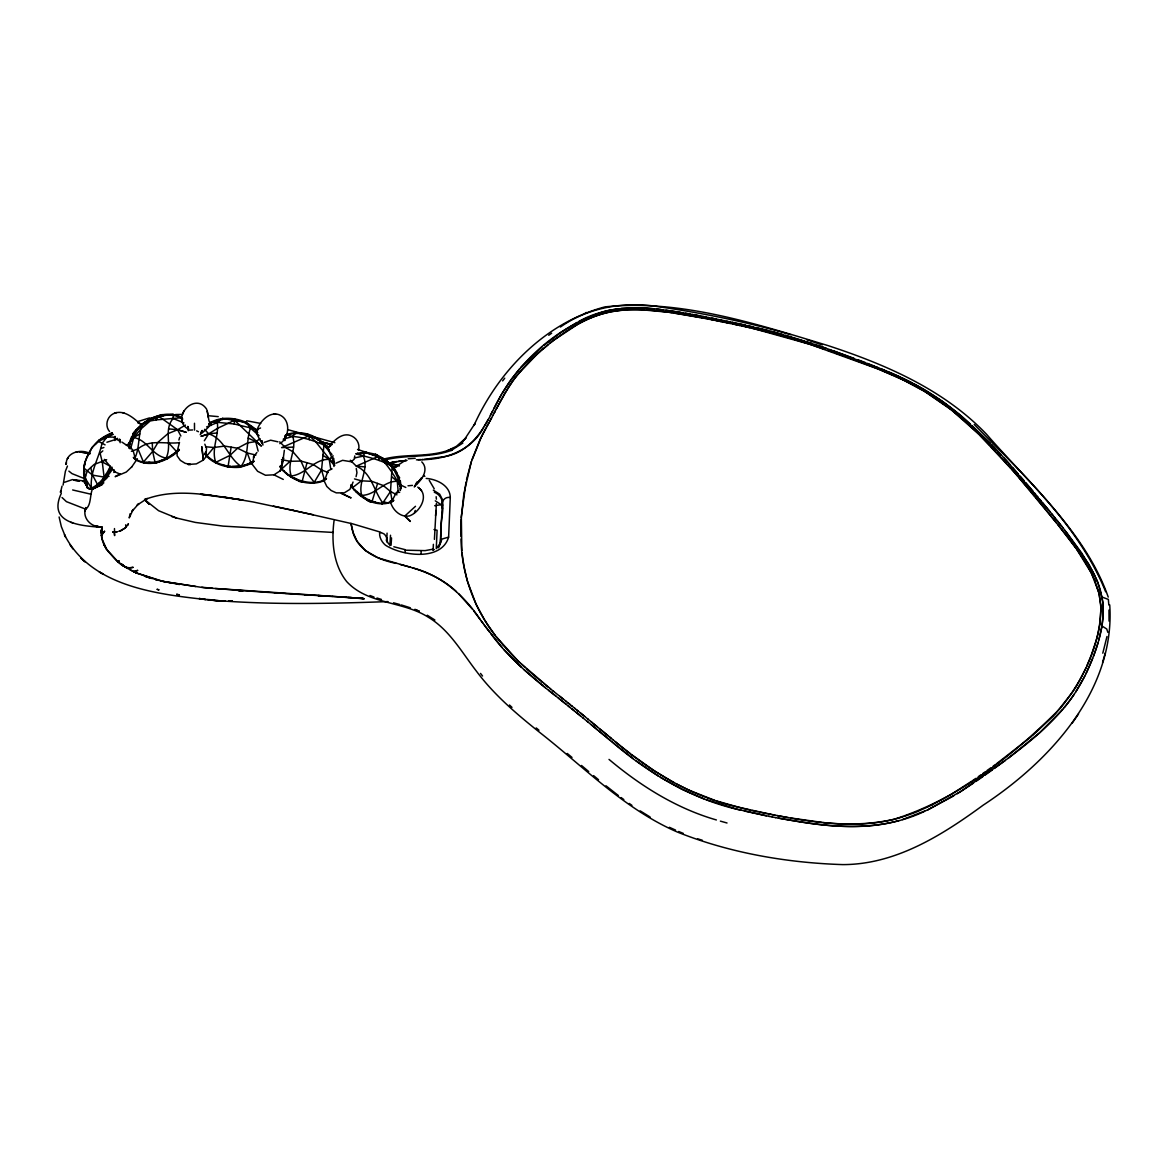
<?xml version="1.0" encoding="UTF-8"?>
<svg xmlns="http://www.w3.org/2000/svg" width="1169" height="1169" viewBox="0 0 1169 1169"><rect width="100%" height="100%" fill="white"/><g stroke="black" fill="none" stroke-linecap="round" stroke-linejoin="round"><path stroke-width="1.5" d="M460.864 529.528L460.937 536.615M171.405 583.126L155.623 579.634L158.122 580.145L137.153 573.234L163.441 581.519L203.976 587.729L363.501 598.44M85.542 475.359L85.03 483.265L88.289 488.394L93.038 488.876L102.58 484.331M460.864 528.578L461.185 519.299M208.959 424.259C214.775 422.024 202.646 432.881 201.097 433.597L202.617 430.645M139.432 427.576L141.098 426.042C134.64 431.712 129.306 439.705 129.423 448.575L129.072 448.048M387.392 541.832C386.997 537.316 385.361 532.45 379.618 532.786C379.253 537.565 381.883 542.095 385.405 545.149C402.078 555.933 441.414 561.5 448.618 537.141L450.284 497.526C450.167 485.486 436.651 479.144 426.203 478.428M240.361 467.235L251.291 463.698L253.79 461.36C238.447 470.99 216.44 466.986 204.75 453.367L204.633 454.054C213.094 464.488 227.327 468.462 240.361 467.235C249.698 455.735 245.782 441.122 250.444 428.088L246.235 422.418C234.56 417.333 220.167 416.237 209.105 423.353M66.195 464.414C65.815 452.315 80.763 448.531 90.159 453.587M281.641 466.957L281.349 467.951L282.635 460.893M433.129 550.014L433.378 544.33M132.214 437.045L131.761 436.344L129.116 443.183L129.467 446.426M351.737 485.603L353.053 482.037M400.339 488.496L400.236 490.527L401.172 487.488L400.251 480.503L400.339 488.496L401.172 487.488C393.997 475.432 387.158 462.749 375.585 454.259L365.02 452.096L355.727 453.762C368.878 457.693 382.906 459.797 394.274 468.141L397.182 473.167M436.388 503.415L434.415 539.362M436.271 548.67L437.104 530.273L434.006 529.542M441.034 530.098C439.676 519.124 449.349 498.286 434.298 492.251M441.21 531.062L440.479 542.811L436.972 547.75M60.54 492.354L62.001 486.187M421.103 553.463L421.161 551.125M405.132 552.557L405.278 549.693L393.836 546.756M85.249 481.745L86.667 484.068L86.594 485.369L85.644 484.916M350.685 485.325C359.073 498.067 375.965 507.799 391.294 502.188L392.141 501.18L390.504 491.491L392.112 466.855L385.828 459.885L375.585 454.259L374.752 455.282L366.964 453.09L357.203 453.791L357.685 453.192M389.861 545.689L390.519 535.241M391.074 545.265L391.542 537.945M461.273 517.823L463.815 494.209M387.071 533.122L386.676 541.905M120.202 439.5L120.071 441.312L119.253 439.018M279.786 466.723C289.415 479.874 308.163 487.181 323.769 480.824L324.368 479.728L321.563 469.996L323.915 445.228C315.732 433.582 298.84 429.973 285.762 434.81L285.178 435.935C300.448 429.125 319.035 436.914 328.767 449.597L327.466 446.5L318.436 438.828L295.932 432.486L292.732 436.475L283.19 439.193M333.954 466.489L332.814 457.254M399.754 481.087L396.817 473.62L393.427 469.164L394.274 468.141L385.828 459.885L365.02 452.096L363.311 456.1C369.316 469.134 357.787 481.876 361.689 495.364L360.856 496.387M405.234 550.19L425.121 550.628L432.603 549.24M439.12 546.624L441.94 539.07L448.618 537.141M101.148 527.044L94.747 526.152L102.098 527.19L101.776 538.251L106.554 549.269L118.04 561.821L127.041 568.149L137.153 573.292L130.314 570.004M362.945 598.396L356.004 597.929L364.348 598.762L332.464 596.395M390.358 501.063C391.834 509.187 400.163 517.809 409.355 515.938C420.168 512.154 429.944 494.823 417.742 487.152M89.428 488.671L91.387 488.072C89.823 471.794 98.766 458.73 101.922 443.694L106.934 437.016L112.122 432.925C91.766 439.939 79.492 462.369 85.03 483.265L86.667 484.068M114.094 532.07L112.779 532.07L114.094 532.07L114.62 535.592L114.474 528.563M1107.861 632.371L1106.736 629.01L1101.972 625.999L1098.787 640.086M179.383 450.05C168.482 460.849 149.91 468.199 135.546 459.709L134.756 458.511C139.915 447.61 137.898 435.116 142.311 423.982C153.051 415.667 169.154 410.363 181.809 417.698L182.554 418.911C169.622 410.597 151.882 416.646 141.361 426.261L140.587 425.048L150.874 418.327L162.272 414.571L163.046 415.799M234.326 419.876C243.181 420.782 251.481 425.501 257.355 432.106L255.704 429.14L234.238 423.996L234.56 418.663L234.326 419.876C225.792 417.874 216.484 419.569 208.973 424.055M435.496 515.836L436.066 510.502M285.762 434.81L292.732 436.475C297.189 449.817 286.288 462.442 291.271 475.988L290.672 477.098M114.986 436.373L115.41 438.623L119.72 441.108L120.202 442.744M127.114 568.105L133.222 567.33C122.424 570.209 114.898 558.329 108.249 551.578C103.924 545.718 100.607 538.529 101.367 531.077L101.235 532.743L102.098 527.19M334.027 520.848C331.353 541.51 333.267 564.7 346.667 581.563C367.87 604.563 402.94 600.998 428.19 617.159C449.539 629.872 461.843 652.39 476.645 671.488C494.472 695.307 517.341 714.61 540.487 733.036C584.748 767.77 625.05 809.445 677.479 832.094C729.851 852.961 786.649 862.81 842.834 864.607C895.6 864.578 942.097 835.221 983.173 805.163C1049.82 761.34 1115.445 690.236 1109.732 604.884M255.456 430.338L255.704 429.14L246.235 422.418L222.373 418.414L217.346 422.564C219.114 436.475 210.698 449.51 216.06 463.289M232.353 466.475L243.064 465.686L252.562 462.252L254.17 455.983L256.888 452.505M203.362 460.031L201.813 446.879L203.362 460.031L196.348 463.888L188.019 464.473L190.591 464.502L185.111 463.304L180.318 460.338L177.118 455.822L177.03 451.643M415.273 510.429L414.469 512.723M205.715 446.763L213.825 447.493L224.682 446.09L231.126 447.157L227.984 467.089M1099.927 623.881L1100.95 608.523M1102.002 625.824L1103.2 613.52L1102.762 602.415M386.734 538.12L386.34 540.487M463.947 493.362L471.18 462.179L481.76 436.008M130.636 448.691L133.748 437.542L132.945 433.757C141.858 420.811 158.239 415.653 173.114 414.352L173.144 418.487C163.28 429.768 172.457 445.36 166.086 458.073L166.86 459.285M1099.824 624.538L1098.159 632.94M63.111 485.047L65.376 471.326L67.466 466.036M187.931 427.635L188.136 429.052C169.71 418.137 195.223 391.06 206.767 409.442M416.953 481.964L414.235 486.903M123.899 566.103L126.267 567.549L120.918 563.984M130.139 513.688L129.204 517.94L133.164 509.465L131.98 511.423L138.833 503.561L137.153 505.11L147.294 498.447L145.555 499.28C176.767 487.502 211.078 495.656 242.947 500.025L200.747 494.282M201.01 432.632L202.12 430.44L200.235 434.766M206.855 454.829L206.08 455.019L206.489 448.297L204.823 444.191M103.588 543.804L106.554 549.269M105.005 546.507L103.895 544.301M211.253 422.959L211.472 421.746L234.238 423.996M206.431 456.407L213.825 447.493M85.79 507.536L85.176 510.868L85.761 507.755M222.139 419.627L222.373 418.414M351.27 485.793L349.911 489.358L344.3 492.85L336.263 492.865L331.178 490.527L326.809 486.479L323.389 479.334L326.458 478.662L323.769 480.824M62.045 497.526L66.414 501.647L85.717 509.173C91.547 505.081 89.589 494.429 92.921 487.838M324.85 479.655L328.036 470.829L332.069 468.871M465.993 482.037L461.331 516.727L461.843 550.672M246.001 423.631L246.235 422.418M1106.985 636.477L1102.791 653.193M279.844 443.636C288.597 438.521 290.818 423.076 282.474 416.602C272.099 408.755 260.073 420.182 257.034 430.148M282.533 463.625L284.359 450.27M281.495 459.622L290.029 461.302L300.93 461.068L307.009 462.749L301.982 482.052M251.291 463.698L247.287 452.973L237.57 448.209L231.126 447.157M281.802 467.176L280.37 470.698L274.057 474.804L265.48 475.257L257.604 471.297L252.519 464.736L252.153 461.653L250.195 462.924M84.972 463.406L83.817 468.696L84.679 472.042C81.625 463.172 89.122 455.457 91.869 447.566L98.474 441.371L113.349 434.313M85.644 508.223C82.341 516.888 89.575 525.918 98.488 526.649M358.518 450.007C360.154 444.615 357.056 438.565 352.044 436.198C342.678 431.346 333.866 440.611 328.606 447.201L330.52 446.105M466.519 479.553L471.355 461.623M101.469 529.981L102.083 527.277C80.135 525.889 47.286 523.303 61.343 493.274M1108.826 605.031L1108.358 599.419L1101.958 597.038L1097.545 581.782L1089.274 565.022M354.499 478.91L361.382 480.81L371.976 481.365L377.587 483.425L372.18 501.048L371.347 502.056L368.571 499.689M1097.823 634.343L1096.347 639.881M440.158 544.389L442.583 499.894L439.69 494.195L433.319 490.162M1102.557 662.37L1105.333 652.872M1096.23 640.32L1091.145 655.473M178.901 440.041L179.719 437.279M183.08 413.373L183.431 412.204M183.548 411.809L183.884 410.67M1098.071 642.614C1090.998 666.125 1079.995 688.658 1064.243 707.596M397.08 493.084L397.752 490.936M390.636 500.814L391.761 501.443L396.335 492.5L399.696 492.31M181.926 420.416L182.627 419.087M472.013 459.622L480.167 439.281M85.03 483.265L84.942 477.887L87.412 470.669L94.061 464.502L106.657 459.709M356.077 476.645L356.94 472.729L356.267 468.491M137.387 458.745L131.542 467.205M1093.497 656.204C1100.467 637.47 1105.757 617.057 1101.958 597.038M1091.013 655.794L1086.629 666.388M1092.606 658.512L1085.957 673.724M103.851 482.87L99 484.945L97.334 484.141L92.57 475.14L84.036 468.199L84.942 477.887L91.387 488.072C100.417 484.346 106.145 474.848 110.397 466.387L102.273 461.916L100.11 453.28L102.814 450.869M1085.051 669.852L1085.855 668.127M1084.949 670.071L1079.075 681.498M414.805 486.582L421.907 477.493L416.325 484.229C422.798 479.407 428.848 468.784 421.775 461.887M480.386 438.813L493.274 414.79M258.568 428.848L256.055 431.682M481.789 435.92L483.148 433.246M179.5 442.393L177.177 451.366M295.348 433.611L295.932 432.486M1084.715 676.223L1075.655 692.048M112.063 467.205L105.678 477.347L96.939 486.304L100.592 485.34L111.903 470.157M281.466 469.251L290.029 461.302M494.779 411.868L496.723 408.127M283.599 471.18L280.122 466.08M493.201 414.907L494.721 411.999M496.883 407.849L508.573 387.144M493.99 413.388L495.437 410.611M496.167 409.223L504.263 394.201M285.879 473.153L283.935 470.537M306.804 435.029L307.389 433.918L315.352 441.371L334.568 465.394L333.983 461.434M492.602 411.05C483.308 430.893 469.251 451.658 446.295 456.305M494.005 408.332C516.289 362.638 558.008 325.07 607.003 310.749M288.232 475.125L286.127 472.656M483.411 432.749L484.448 430.791M490.337 415.39L501.472 394.464M293.507 478.413L288.582 474.482M303.429 482.212L299.089 481.409L296.605 479.188C306.03 482.914 317.34 484.302 326.37 478.749M317.851 439.939L318.436 438.828M491.608 417.947L489.767 421.337M326.867 447.61L327.466 446.5C316.375 441.663 304.934 437.352 292.732 436.475M207.001 455.603L203.377 459.972M313.613 483.352L321.563 469.996L328.197 472.524M333.779 458.453L333.969 462.5L327.773 448.282L329.103 450.05M484.974 429.812L485.909 428.117M488.204 419.379L484.244 426.29M137.854 429.169L131.293 439.164L136.568 429.564M489.124 422.491L488.54 423.543M1078.68 682.199L1076.079 686.641M112.122 432.925L99.263 440.012L98.474 441.371L105.078 444.863M486.713 426.7L488.335 423.894M282.664 460.162L283.819 458.248M504.35 394.041L513.586 379.852M502.29 393.047L510.079 380.919M1075.904 686.904L1073.259 691.098M204.327 440.757L208.652 433.831L217.843 428.161L234.604 420.256L261.418 446.105L255.748 441.59L248.164 438.083M483.411 427.664C471.107 451.57 443.343 460.265 418.064 459.724M129.905 444.381L129.116 443.183L140.645 429.198L150.216 420.957L156.149 419.89L158.546 416.149L177.6 429.739L186.134 432.282L177.6 429.739L168.672 428.862M508.851 386.72L511.861 382.263M131.717 466.942L126.281 472.042L115.161 476.674L119.998 473.956M382.044 504.087L390.504 491.491L383.184 485.486L377.587 483.425M1072.616 692.077L1055.008 714.274M398.234 492.105L397.27 481.321L399.652 477.814L392.112 466.855M1074.15 694.328C1053.547 724.692 1023.576 746.962 994.381 768.442M1072.192 723.143L1078.534 713.967M512.373 381.547L516.873 375.527M510.955 379.706L519.81 368.571M513.79 379.574L522.28 369.039M347.836 597.491L351.211 597.403M392.974 469.543L394.64 467.395L405.599 460.177M438.813 547.048L438.156 547.866M502.612 380.904L504.73 378.186M517.18 375.117L537.608 353.637M364.202 453.119L365.02 452.096M374.752 455.282L378.055 455.574M352.205 487.941L361.382 480.81M377.572 456.158L380.597 456.962M354.295 490.03L351.168 484.726M380.246 457.4L383.198 458.409M356.443 492.149L354.777 489.431M382.716 458.993L384.996 460.907L385.828 459.885M358.635 494.268L359.117 493.683C368.425 501.384 382.511 506.864 393.88 500.332M384.996 460.907L387.991 461.96M129.116 443.183L133.748 437.542L139.798 433.991M392.229 466.11L391.747 466.694L390.125 464.035M1062.665 709.481L1039.825 732.583L1008.043 758.403M133.281 457.357L138.921 461.039L143.436 462.033L152.657 451.409L158.253 442.028L167.883 433.684L177.6 429.754L185.418 425.078M522.718 368.542L527.877 362.989M520.921 367.3L542.138 346.886M95.171 444.483L99.263 440.012M1054.117 715.238L1032.359 735.754M142.311 423.982L132.945 433.757L133.734 434.97M528.446 362.39L530.127 360.71M258.407 428.965L256.771 430.557M530.405 360.432L540.619 350.963M179.164 442.671C165.326 444.395 149.866 438.74 137.986 448.925L143.436 462.033C156.412 464.473 169.651 458.116 178.93 449.334M254.17 456.641L253.381 457.415M177.63 451.088L179.193 449.568M121.196 564.174L123.885 566.176L122.424 564.349M404.854 516.084L410.348 521.462L404.781 516.07L415.506 506.294M291.271 475.988C305.883 474.38 314.169 458.818 329.205 459.359L333.136 455.808M537.711 353.535L551.008 342.356M542.095 349.677L548.1 344.665M1031.306 736.645L996.646 763.635M114.81 440.508L117.441 438.302M462.88 443.036L451.088 450.503L452.125 450.065C430.718 458.394 406.987 454.317 384.966 459.943M544.023 345.323L560.872 332.493L577.091 322.381M103.953 480.386L106.89 478.194M175.569 452.681L170.747 456.246M549.912 343.218C567.33 329.497 586.721 317.077 608.64 312.255M551.359 342.079L553.536 340.384M335.883 463.202L342.605 460.323L349.94 461.536M351.036 461.989L354.309 459.096L354.791 455.925M553.77 340.208L577.588 324.397M91.387 488.072L93.038 488.876L101.469 483.396M1005.34 760.42L961.181 791.252L927.514 810M995.652 764.365L993.124 766.177M990.801 767.843L987.031 770.532M992.452 769.83L984.736 775.31M548.729 335.269L551.636 333.209M985.584 771.569L982.661 773.63M981.2 774.652L978.278 776.684M982.793 776.669L975.91 781.447M975.837 778.379L972.886 780.41M971.804 781.14L950.265 794.964L931.912 805.032M973.572 783.04L957.294 793.707M64.821 482.198L72.405 479.611L86.053 481.219L87.5 487.298L86.857 486.187M165.136 459.183L156.251 462.924L148.741 462.266M216.28 462.091L229.884 455.442L237.57 448.209L247.55 442.89L255.733 441.619L260.088 438.77M253.454 456.626L254.447 455.983M394.698 467.395L397.285 466.373M106.89 442.233L114.401 439.895M252.562 462.252L254.199 461.2M391.294 502.188L393.398 500.916M953.714 795.899L927.543 809.985L902.512 819.557M560.389 327.028C588.694 307.155 624.465 301.281 658.264 306.658C703.007 313.117 747.532 322.06 790.945 334.758M264.267 442.364L270.653 440.202L277.988 441.824M113.788 472.466L114.81 471.896L119.896 473.971M577.778 324.295C596.219 313.599 617.67 308.791 638.888 309.551M391.761 501.443L393.208 500.653M578.728 321.504C603.876 307.199 633.846 305.825 661.917 309.727M434.342 549.488L432.925 550.161M931.854 805.061L916.642 811.914M93.038 488.876L102.404 484.331M142.136 425.808C134.932 419.116 124.046 408.492 113.218 413.811C106.803 416.982 104.772 426.071 109.535 431.507M130.49 443.197L126.252 444.965M121.167 530.448L125.317 527.935L120.319 530.828L121.123 530.551M1108.227 597.096C1085.913 532.976 1029.962 484.214 986.461 434.181C943.646 389.467 885.693 364.509 827.827 345.542C756.285 323.901 680.475 298.986 605.031 306.877C545.733 322.396 498.681 370.529 473.971 425.443L475.169 423.251L464.765 439.076L459.417 444.673L466.007 437.893L456.494 446.266L447.347 450.81L452.754 448.545C431.405 458.043 407.133 453.309 384.849 458.803M585.435 312.839L586.341 312.444M924.606 811.315C884.217 830.706 837.998 828.514 795.008 820.989M259.357 428.497L260.555 427.986M206.592 426.948L217.346 422.564M96.837 485.237L101.718 483.265M915.722 812.28L904.309 816.371M131.381 451.292L137.986 448.925M137.913 421.541L149.53 417.903M161.088 460.688L162.579 460.162M372.809 501.355L370.062 502.115M240.609 466.036C227.75 457.181 224.58 438.799 208.652 433.831L201.258 436.315L208.652 433.831L217.171 432.954M101.016 448.472L103.895 447.508M116.652 412.54L114.328 413.3M903.14 816.736C877.364 824.993 849.805 825.489 823.108 822.523M109.053 476.324L105.678 477.347L92.57 475.14L90.729 467.585M96.881 486.348L95.142 486.596M361.689 495.364C375.585 495.276 383.549 480.795 397.27 481.321L401.172 487.488M408.171 458.803L415.214 458.277M129.657 448.385L131.352 448.37L133.178 450.693L135.37 458.964L134.128 457.912M899.005 820.565C858.499 831.89 815.991 824.861 775.427 817.584M408.01 485.793L412.452 485.398M445.623 456.465L424.172 459.359M608.874 312.196L611.153 311.728M607.924 310.545L618.854 308.718M354.441 457.941L363.311 456.1M375.191 501.954L368.469 501.296L362.317 496.153M391.133 462.471L406.593 460.454M611.913 311.568L625.649 309.829L644.353 309.756M392.053 462.296L396.846 461.507M156.149 419.89L181.809 417.698M434.678 505.709L442.525 504.467M383.885 502.495L385.887 502.202M230.673 466.402L227.005 466.533L222.11 464.575M398.191 461.317L406.812 460.44M189.13 430.119L192.607 429.944M137.942 423.032L140.148 423.412M113.963 437.834L115.322 437.717M621.382 308.455L645.083 308.163M388.035 601.597C328.241 603.73 268.11 605.045 208.447 599.843L216.309 600.574M76.131 451.979L78.104 451.818M421.936 459.505L423.046 459.432M420.796 459.563L416.412 459.826M175.54 414.527L182.671 414.411M355.917 598.002L356.969 597.987M293.551 447.084L281.597 447.625L308.879 435.803L309.347 439.69M106.934 437.016L115.38 437.148M639.238 309.551L669.384 312.313L706.105 318.626M285.908 593.531L262.835 592.055M280.18 593.151L274.54 592.99L279.902 593.121M450.284 497.526C443.752 496.27 440.392 503.05 442.51 508.573M285.996 593.677L311.129 595.065M273.736 414.031L275.679 414.118L274.54 414.06M323.915 595.854L304.612 594.802M325.23 595.912L318.056 595.62L332.434 596.497M146.432 462.383L150.158 462.559M333.34 532.45L223.147 526.123L195.325 522.411L176.066 517.925M224.828 601.114L216.528 600.603L224.959 601.144M215.417 588.533L261.505 591.967M646.209 309.858L658.483 310.925M646.296 308.221L654.245 308.879M233.698 590.067L238.914 590.447M206.723 599.449L213.532 599.96M216.382 600.72C162.769 594.729 92.117 589.234 64.456 534.701L65.493 536.907L61.343 526.605L59.108 516.976M364.874 466.899L356.311 466.139L350.305 460.235M209.193 415.799L218.223 416.632M146.52 576.799L144.269 576.054L151.137 578.217M212.626 588.314L201.813 587.218M200.542 494.253L211.706 495.393M656.437 309.098L660.821 309.58M822.231 822.435L790.536 817.964M658.892 310.969L671.824 312.664M661.625 309.683L663.013 309.858M662.765 309.829L675.273 311.612M666.023 310.253L669.048 310.676M90.028 453.382L79.784 451.979L90.057 453.601M79.36 480.941L73.954 480.196L79.375 480.941M94.747 526.152L100.592 526.956M669.589 310.764L670.728 310.925M222.183 496.708L253.03 501.954L313.204 514.74M671.064 310.969L683.324 312.912M673.227 312.883L678.794 313.745M676.413 311.787L680.957 312.518M164.259 581.577L195.793 586.531M680.08 313.95L683.938 314.593M793.503 820.755L778.452 818.139M683.222 312.897L692.501 314.519M684.961 314.753L687.007 315.104M685.487 313.277L690.017 314.066M788.33 817.584L777.18 815.597M688.03 315.294L690.499 315.718M690.864 315.791L693.085 316.185M84.942 477.887L87.076 487.751L90.159 489.022M692.282 314.476L700.772 316.054M694.24 316.39L696.534 316.814M694.547 314.885L703.387 316.551M697.674 317.018L699.983 317.457M774.93 815.173L772.417 814.705M772.198 816.956L775.617 817.613M703.621 318.143L701.122 317.661M246.717 420.782L260.702 423.441M702.817 316.434L705.988 317.047M771.569 814.545L768.208 813.887M706.003 318.582L717.649 320.89M768.749 816.298L772.388 816.999M705.828 317.018L708.838 317.603M707.362 318.859L709.861 319.356M708.604 317.559L713.835 318.582M711.103 319.59L713.28 320.028M769.348 816.415L736.733 809.123L706.441 799.786M711.848 318.187L716.451 319.108M767.083 813.668L759.265 812.075M714.858 318.786L721.755 320.174M715.954 320.54L721.375 321.65M720.878 319.999L724.429 320.715M719.286 321.212L724.985 322.366M173.363 583.287L179.485 584.529M766.309 815.816L744.332 811.023M723.889 320.613L727.089 321.256M722.617 321.884L728.579 323.112M726.913 321.227L729.924 321.84M725.964 322.571L730.216 323.448M729.748 321.811L732.948 322.469M729.295 323.258L733.504 324.12M732.642 323.945L750.06 327.729M732.422 322.366L735.973 323.112M735.14 324.471L736.777 324.821M735.096 322.922L771.116 331.368M273.414 506.133L293.39 510.385M737.771 323.492L745.486 325.172M738.413 325.172L740.065 325.523M757.833 811.768L752.178 810.541M741.701 325.873L743.879 326.341M744.96 326.589L763.898 331.032M292.995 510.298L352.527 523.814L380.699 532.216M70.856 522.353L72.683 522.762M748.058 325.756L753.64 327.042M750.293 810.117L742.724 808.334M752.076 328.197L809.898 344.314L879.746 369.623M72.639 489.957L91.211 494.268M755.817 327.554L768.574 330.71M143.159 461.77L144.722 462.135M247.287 452.973L255.894 455.062M133.748 437.542C147.206 439.836 152.218 455.691 166.086 458.073M319.765 441.575L331.85 444.571M742.008 808.159L716.743 800.999M741.161 810.249C692.647 799.684 649.029 773.776 611.708 741.614M765.213 331.368L770.488 332.712M770.882 331.309L783.172 334.67M771.818 333.063L774.652 333.823M400.382 564.51L402.501 565.065M288.553 429.856L334.831 442.686M403.13 565.241C422.462 570.107 441.765 577.691 456.421 591.646M396.174 563.385C377.762 559.746 356.662 550.263 352.366 530.025M773.761 332.069L816.079 344.884M775.427 334.027L777.706 334.655M727.03 822.991L720.382 821.135M161.103 580.876L163.441 581.519M393.515 602.809L399.769 604.519M778.466 334.86L791.501 338.586M307.009 462.749L313.073 464.429L321.563 469.996M148.025 577.398L152.35 578.597M386.354 462.12L399.418 465.832M386.676 462.223L398.863 465.7M410.377 567.243L380.13 558.475M157.114 589.308L159.057 589.921L157.318 589.366M785.276 335.269L796.805 338.703M794.569 339.507L805.309 342.853M410.363 607.807L401.332 604.957M412.35 567.827C440.815 574.914 463.772 595.036 479.831 618.971M798.149 339.112L804.944 341.246M716.392 819.951C676.456 808.466 640.641 785.977 609.02 759.412M697.572 838.772L702.35 840.277M376.973 598.017L381.459 599.449M806.698 343.291L812.25 345.089M171.682 516.493L176.548 518.057L158.575 510.692L144.839 499.777L149.106 504.102L144.839 499.777M806.405 341.713L808.334 342.342M357.553 449.466L366.949 452.535M810.044 342.897L812.06 343.554M399.637 484.536L405.818 487.458M813.624 345.542L818.548 347.178M124.104 413.125L122.57 412.599M714.946 800.414L689.023 790.229M815.991 344.87L820.112 346.243M806.625 339.682L822.231 344.957M817.905 345.513L830.823 349.94M819.615 347.544L824.978 349.37M821.734 346.798L826.278 348.362M827.725 350.32L833.219 352.234M830.151 349.706L884.568 370.252M834.593 352.717L839.517 354.455M834.14 351.109L854.086 358.342M840.409 354.777L843.945 356.034M847.846 357.451L845.698 356.677M849.132 357.919L854.276 359.818M855.562 360.286L859.42 361.732M857.973 359.789L865.528 362.638M860.574 362.156L870.087 365.795M703.68 798.748L682.155 789.396L660.441 777.356M369.988 595.518L373.992 597.067M867.398 363.369L874.909 366.306M870.306 365.868L873.009 366.934M379.341 558.168L377.748 557.54M86.141 479.275L72.01 473.635L68.883 471.122M874.354 367.461L875.713 368.001M877.057 368.542L902.863 379.764M876.779 367.051L878.65 367.811M419.233 611.197L414.747 609.385L418.97 611.109M173.144 418.487L183.913 422.886M881.075 370.178L883.15 371.026M678.648 831.495L683.339 833.424M880.505 368.571L886.16 370.924M883.443 371.143L892.751 375.132M886.073 370.894L887.929 371.669M376.973 557.218L365.312 550.555L357.363 541.671M887.739 371.596C918.162 384.06 946.437 401.683 970.475 424.186M137.168 573.219L133.675 571.626L137.621 570.414L133.675 571.626L136.583 572.956M889.317 372.268L900.232 377.149M893.949 375.658L896.345 376.739M669.399 827.301L675.565 830.092M897.529 377.28L905.58 381.079M435.292 500.829L442.598 505.636M688.629 790.054L676.003 783.771M196.64 430.864L198.438 431.712M901.767 377.865L912.112 382.964M903.038 379.852L926.929 392.726L947.197 406.622M93.096 487.648L94.061 488.101M90.466 488.569L91.416 489.022M86.667 487.166L89.253 488.861M99.321 482.724L100.271 483.192M96.092 485.661L97.056 486.129M102.682 478.895L103.646 479.363M106.028 474.336L106.993 474.819M905.887 381.226L908.284 382.424M273.941 474.833L283.278 479.422M109.228 469.237L110.193 469.719M108.103 435.789L109.038 436.271M111.084 433.743L112.019 434.21M908.971 382.76L914.143 385.449M293.843 477.77L296.605 479.188M390.504 491.491L396.949 494.852M913.5 383.68L924.065 389.525M914.553 385.668L921.742 389.657M674.089 782.748L654.231 770.795L631.64 754.619M100.008 572.357L103.354 574.198L99.277 571.948M121.532 564.422L125.887 567.33M925.38 390.3L942.857 401.698L959.778 414.863M923.758 390.826L951.522 409.998L978.658 434.05M427.269 615.215L434.897 620.038M650.125 817.029L640.188 810.877M658.337 776.055L636.009 760.712M322.746 455.223L329.19 459.329L334.568 465.394M121.854 442.057L131.352 448.37M363.384 496.927L359.804 494.209M629.229 803.454L631.918 805.339M621.119 797.565L623.822 799.567M121.839 564.642L123.885 566.176M633.277 758.652L617.305 746.158M947.635 406.958L949.915 408.726M618.401 795.563L605.966 785.787M630.602 753.815L624.787 749.271M423.514 475.33L424.858 476.382M950.397 409.106L952.34 410.64M552.294 693.217L555.976 696.139M562.07 698.098L552.82 690.762M624.114 748.744L621.484 746.655M491.053 634.022C510.005 659.491 534.803 679.686 559.673 699.077M549.693 688.263L553.755 691.493M559.878 696.373L563.414 699.179M560.346 699.617L566.22 704.308M548.67 690.324L551.9 692.896M558.402 698.068L582.893 717.854M550.687 689.052L518.291 661.216L496.036 636.462M562.947 698.814L566.22 701.415M566.03 701.283L572.211 706.266M546.025 685.312L548.466 687.284M620.856 746.158L617.773 743.659M567.608 702.54L570.414 704.805M568.163 705.871L570.121 707.45M545.47 687.767L524.18 669.837M952.823 411.02L963.738 420.212M571.816 705.93L575.309 708.779M543.585 683.354L544.798 684.333M617.159 743.163L615.245 741.599M572.079 709.028L574.037 710.62M615.931 745.048L613.214 742.841M391.834 476.894L397.255 481.307M574.622 708.209L578.407 711.293M577.062 710.197L584.632 716.378M612.951 739.743C648.751 770.298 689.842 795.899 736.134 806.668C787.555 818.139 841.402 831.115 893.934 819.308C958.332 799.055 1013.611 755.116 1060.707 707.873C1083.78 679.101 1101.388 642.789 1100.803 605.206M541.174 681.381L542.372 682.36M580.54 715.91L576.2 712.374M580.321 712.856L583.331 715.311M609.75 737.113L613.33 740.035M611.855 741.731L593.267 726.402M598.513 779.708L593.589 775.631M584.047 715.91L588.372 719.461M606.579 734.497L611.416 738.487M582.703 717.693L587.788 721.872M606.463 737.288L610.496 740.62M536.206 727.936L538.982 730.216M590.856 721.521L597.344 726.855M600.252 729.281L605.863 733.913M587.744 718.95L592.698 723.026M603.409 731.882L608.377 735.973M539.976 680.402L538.558 679.218M591.397 724.853L597.622 729.997M598.893 731.049L605.6 736.587M587.043 721.258L592.698 725.92M593.984 724.093L603.365 731.838M537.842 678.634L531.164 672.949M567.257 753.464L572.006 757.439M581.49 765.476L588.708 771.555M961.327 416.164L991.926 445.053M387.509 462.544L389.759 464.488M356.808 491.696L359.117 493.683M296.327 479.714L294.252 477.8M530.638 672.496L526.43 668.77M250.444 428.088L259.065 435.657M963.811 420.27L976.539 431.989M525.115 667.572L521.199 663.963M133.748 458.058L135.546 459.709M974.245 424.449C1022.948 474.234 1079.075 526.108 1105.655 591.719M971.994 425.56L990.362 443.431M521.359 667.265L504.131 649.818M509.479 705.009L511.993 707.362M419.101 488.116L421.527 490.702M519.913 662.75L516.07 659.009M976.977 432.413L989.997 445.491M979.447 434.824L1014.604 472.539L1056.528 522.923M458.628 593.72L472.174 608.903M515.412 658.352L511.627 654.479M356.56 491.17L358.635 493.26M279.712 441.838L284.827 446.996L293.024 451.877L300.93 461.068L305.314 470.844L314.213 482.242M991.736 444.848L1004.682 458.672M169.125 443.446L177.308 452.388M993.109 446.266L1001.351 455.033M990.961 446.5L992.101 447.683M511.335 654.187L503.152 645.127M992.423 448.019L994.191 449.904M995.477 451.278L994.351 450.065M996.441 452.315L1000.328 456.538M204.546 429.315L208.652 433.801M1004.346 458.306L1010.557 465.189M1001.292 457.605L1002.271 458.672M1005.895 460.016L1050.273 512.051M1003.265 459.768L1004.741 461.404M1005.238 461.96L1006.231 463.07M1007.386 464.356L1008.54 465.657M1012.515 467.395L1018.389 474.073M1009.695 466.957L1010.849 468.258M1012.003 469.573L1015.466 473.533M1015.919 474.044L1017.702 476.104M323.915 445.228L331.981 454.478M1020.245 476.221L1023.971 480.532M1018.594 477.142L1020.625 479.495M502.056 647.465L485.164 626.219M257.735 432.662C253.381 428.687 261.33 442.627 262.455 443.972L261.841 440.771M1020.844 479.758L1025.476 485.179M502.787 644.703L499.236 640.466M1025.827 482.695L1033.25 491.448M144.532 499.178L146.169 501.121M1028.252 488.467L1026.397 486.275M204.736 453.426L206.08 455.019M1030.094 490.659L1028.384 488.613M1030.897 491.608L1034.901 496.401M104.319 459.388L114.81 471.896L114.065 469.763M1034.433 492.865L1035.749 494.443M1037.078 496.036L1038.408 497.629M1039.723 499.221L1041.053 500.814M1035.705 497.366L1040.512 503.196M1042.368 502.407L1048.958 510.429M1040.892 503.649L1045.758 509.582M1049.543 511.16L1051.866 514.009M1046.737 510.795C1064.155 532.903 1083.458 554.398 1094.798 580.467M498.622 639.735C475.169 611.548 461.653 575.674 461.01 538.953M1051.53 513.6L1052.977 515.383M1052.787 515.149L1056.542 519.81M1054.043 516.698L1055.3 518.262M1056.294 519.504L1060.721 525.042M1057.404 520.877L1058.515 522.265M1059.041 522.938L1061.817 526.415M1058.033 524.823L1075.948 548.261M1061.54 526.065L1062.913 527.803M1062.782 527.628L1065.251 530.77M1065.091 530.565L1088.763 564.145M1066.172 531.968L1081.705 553.025L1093.132 572.094M480.517 673.417L482.534 676.003M473.84 611.036L484.2 624.904M489.796 632.371L483.718 624.261M388.766 544.126L387.523 542.109M429.257 480.357L434.24 488.817M495.32 635.512L488.277 625.576M481.321 621.002L482.812 623.033M1076.532 549.079L1091.276 572.883L1098.728 592.288M69.979 544.725L72.931 548.933M86.915 486.552L87.617 487.619M487.882 624.977L486.377 622.668M143.436 462.033L144.225 463.245M155.229 463.099L152.657 451.409L152.262 443.095M486.129 622.288L484.638 619.906M150.874 418.327L151.649 419.539M173.114 414.352L173.874 415.565M382.877 503.079C373.642 490.863 371.815 472.919 356.282 466.153L378.128 456.465L379.209 460.498M187.785 426.393L188.516 429.14L188.209 427.109M484.024 618.898L476.309 604.768M205.7 452.169L206.153 452.944L205.583 451.979M356.823 540.794L353.14 532.582L350.963 523.317M210.961 424.639L209.529 421.702M177.6 429.754L180.888 436.022M1093.585 572.985L1095.309 576.565M476.119 604.388L467.381 581.11M1095.689 577.413L1098.349 583.93M1094.871 580.657L1099.108 593.823M1098.568 584.544L1099.488 587.291M1099.678 587.919L1100.161 589.527M86.594 485.53L86.068 482.183M1100.438 590.506L1102.674 601.714M467.118 580.131L464.195 567.213M352.22 529.499L351.08 524.077M255.733 441.619L258.144 451.132M1098.816 592.639L1100.745 604.548M262.104 441.108L262.908 445.111M1099.357 594.933L1100.935 607.865M285.455 437.425L284.9 436.11L284.768 440.625L284.593 438.112M210.668 423.207L211.078 425.501M464.049 566.439L463.012 560.17M209.046 421.132L207.132 410.538L208.403 417.625M329.205 459.359L330.739 468.974M462.836 558.972L462.076 553.025M102.273 461.916L104.026 476.528M436.154 496.708L436.388 499.178M188.194 428.599L188.209 430.733M1108.972 610.057L1109.06 621.119M194.478 423.266L194.507 430.09M119.72 439.836L119.72 441.108M101.367 535.402L104.582 531.296L101.367 535.402M101.484 529.922L101.235 532.743L101.484 529.922M280.37 470.698L283.263 457.415L280.37 470.742M60.759 490.775L60.54 492.193L60.759 490.775M66.428 462.822L66.195 464.254L66.428 462.822M126.384 526.883C124.498 528.885 127.699 525.933 125.609 524.896L126.369 526.927M118.054 561.748L119.019 560.959L118.054 561.748M67.51 458.672L67.831 457.824L67.51 458.672M127.348 525.612L128.385 523.829L127.348 525.612M120.1 530.931L119.121 531.237L120.1 530.931M117.192 531.734L114.416 532.056L117.192 531.734M228.627 601.261L232.339 601.144L228.627 601.261M242.904 590.74L238.871 590.71L242.904 590.74M346.272 597.301L340.018 596.979L346.331 597.301M86.579 481.92L82.97 481.423L86.594 481.935M201.185 598.806L199.037 598.484L205.715 599.522L201.185 598.806M395.75 466.782L391.644 466.051L395.75 466.782M179.164 594.86L176.709 594.349L179.164 594.86M331.777 444.556L319.736 441.575L331.733 444.585M341.436 493.376L350.875 497.819L341.436 493.376M84.899 561.704L81.041 558.139L84.899 561.704M395.107 470.902L393.836 469.149L400.251 483.367L398.147 476.309L395.107 470.902"/></g></svg>
